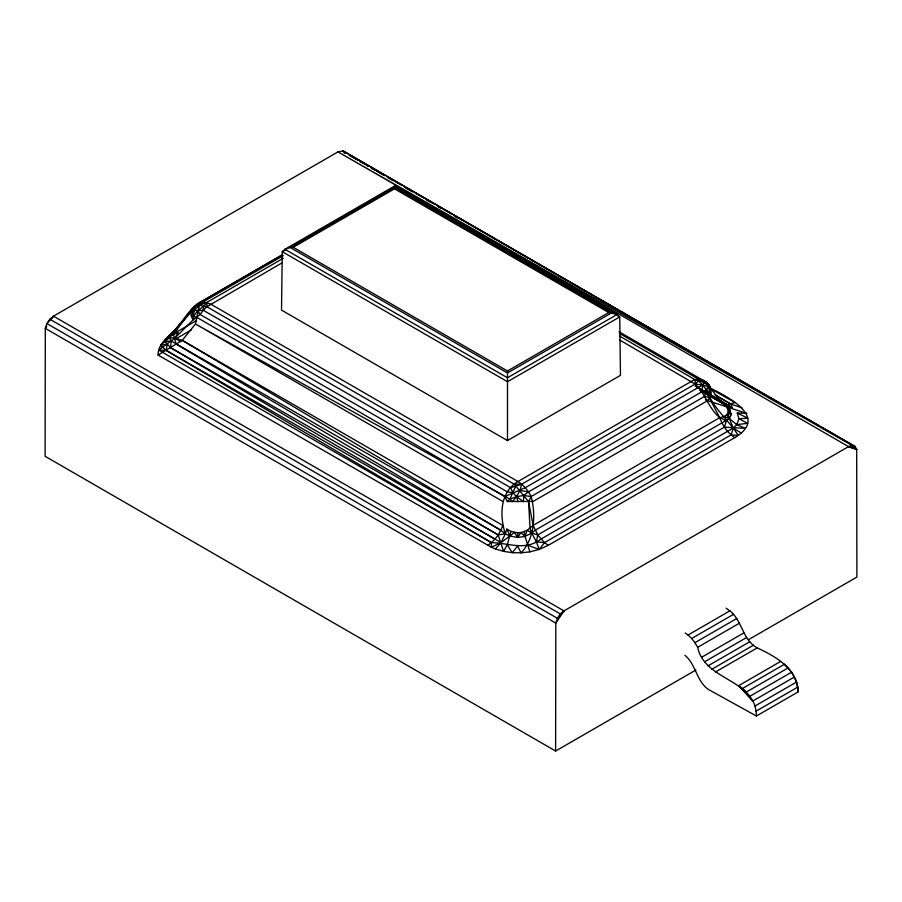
<?xml version="1.0" encoding="UTF-8"?>
<svg xmlns="http://www.w3.org/2000/svg" width="902" height="902" viewBox="0 0 902 902"><rect width="100%" height="100%" fill="white"/><g stroke="black" fill="none" stroke-linecap="round" stroke-linejoin="round"><path stroke-width="1.35" d="M495.412 548.957L503.587 551.359L512.257 552.667L521.13 552.836C534.796 538.731 535.901 514.241 531.143 496.551C528.087 490.541 523.746 485.062 517.951 481.51L210.628 304.075L203.288 301.798L200.097 302.305C195.7 305.722 188.631 309.397 191.393 316.196L196.489 317.154L504.759 496.551L507.364 501.523L533.127 501.433L706.537 401.311C718.702 391.22 703.684 372.695 691.372 381.388L517.951 481.51C499.764 492.142 499.482 515.921 505.334 533.849L501.038 542.609L495.412 548.957L491.376 547.266L158.087 355.05C157.816 344.688 166.746 338.16 173.455 331.654C182.723 322.24 188.586 309.251 200.097 302.305L282.563 254.691M619.527 336.051L695.138 379.708L695.138 384.06C705.511 393.7 708.566 408.38 719.74 417.649C722.536 425.643 727.621 433.05 734.904 437.56C769.44 416.95 726.944 396.249 708.059 387.026M344.496 153.272L343.234 150.972L852.164 445.475L338.013 151.874L848.534 446.614L855.073 446.479L343.234 150.972L338.013 151.874L53.466 316.162L49.836 319.218L46.927 323.581L45.314 328.384L45.1 456.288L555.609 751.028L555.824 623.124L557.436 618.321L560.356 613.958L563.987 610.902L848.534 446.614L852.164 445.475L855.073 446.479L856.686 449.421L856.9 577.077L748.344 639.755M700.978 390.713L721.713 402.709L725.388 405.178L728.027 409.542L729.819 409.993L723.111 402.856L729.819 409.993L731.263 414.48L729.402 418.596L535.1 530.252L531.74 533.082L525.009 536.386L517.68 537.468L517.714 532.811L510.972 531.391L506.879 529.091L505.334 533.849L498.152 534.909L170.501 347.642L165.156 341.531L164.75 339.907C176.803 328.824 187.39 316.839 197.437 303.895L282.326 254.883M164.75 339.907L170.952 335.307L176.262 329.782L179.363 326.287L179.757 324.111L173.455 331.654L173.353 334.044L176.161 344.158L498.152 534.909L503.587 551.359L507.262 544.785L510.972 531.391M746.247 413.15L737.238 413.026L738.975 418.765L736.754 424.628L733.225 428.078L540.952 539.103C525.257 551.291 508.401 542.869 491.376 542.632L158.662 350.077L174.853 338.149L192.96 320.007C194.212 314.629 192.859 307.886 197.437 303.895M283.329 255.593L203.288 301.798L194.054 310.468L191.393 316.196L192.96 320.007L200.097 314.471L203.288 310.277L203.672 306.432L206.862 302.395L283.262 258.288M507.364 501.523L509.923 499.122L516.542 496.664L523.735 495.502L528.482 491.894L701.903 391.772L702.681 384.94L704.315 382.155L705.511 381.738L709.04 385.086M203.288 301.798L195.486 305.992L191.393 309.916L197.685 310.671L203.288 310.277L206.862 306.748L206.862 302.395L199.319 305.383L195.463 323.998L182.26 340.336L158.087 355.05M195.486 305.992L199.319 305.383L206.862 306.748L514.185 484.182L528.538 501.523L533.127 525.381L537.761 534.909L536.442 541.854L539.125 549.453L548.292 545.304L734.904 437.56M501.038 542.609L166.047 350.348L167.31 344.023L160.59 345.218L166.047 350.348L491.376 542.632L491.376 547.266L501.038 542.609L514.49 532.462L517.68 537.468L520.95 532.552L527.185 530.275L533.127 525.381L719.74 417.649C723.754 417.22 729.684 414.548 728.027 409.542L731.263 414.48L727.925 413.24L729.402 418.596L733.225 428.078L738.31 435.384L731.139 434.888L544.526 542.632L539.125 549.453L529.902 551.844L521.13 552.836L517.59 546.161L512.257 552.667L507.262 544.785M203.288 310.277L510.611 487.7L521.717 484.182L695.138 384.06L698.328 380.96L698.712 379.111L708.51 384.477L710.607 387.217L702.681 384.94L695.138 384.06L619.415 339.851M502.786 501.433L195.463 323.998L509.923 499.122L512.516 501.591L516.542 496.664L519.902 490.474L521.717 484.182L514.185 484.182M548.292 545.304L544.526 542.632L536.442 541.854L531.74 533.082L530.072 528.301L528.538 501.523L531.143 496.551L704.563 396.429L708.51 384.477M731.139 434.888L733.225 428.078C723.652 416.059 711.622 404.671 706.514 389.968C703.425 385.955 700.324 381.095 695.138 379.708M529.902 551.844L525.009 536.386L527.185 530.275L531.74 533.082L537.761 534.909L724.374 427.176L726.448 420.749L719.74 417.649L709.04 397.308L704.563 396.429M487.61 545.304C494.894 540.794 499.979 533.375 502.786 525.381L182.26 340.336L174.853 338.149L169.508 337.686L160.59 345.218M509.923 499.122L515.538 486.482M174.853 338.149L178.201 332.534L169.193 336.006L165.156 341.531L171.267 341.001L500.802 530.252L505.334 533.849L509.98 536.07L517.68 537.468M46.791 326.163L45.314 328.384L555.824 623.124L563.987 610.902L53.466 316.162L46.927 323.581L557.436 618.321L563.987 610.902M51.989 318.383L53.466 316.162M193.49 316.433L197.685 310.671L203.672 306.432M203.953 301.584L192.96 307.774L179.363 326.287L169.711 335.285L169.508 337.686L171.267 341.001L170.501 347.642L494.95 539.103M169.508 337.686L177.671 329.106L173.455 331.654M190.863 312.768L194.054 310.468M206.862 306.748L282.179 262.775M702.681 384.94L525.291 487.7L504.759 496.551M394.512 186.037L284.953 249.29L282.27 251.692L281.525 310.119L507.488 440.582L620.475 375.345L619.73 316.918L617.047 314.516L394.512 186.037L394.512 188.834L608.76 312.532L617.047 314.516L507.488 377.769L284.953 249.29L290.207 247.531L394.512 187.323L611.793 312.768L507.488 372.977L290.207 247.531L293.24 247.306L394.512 188.834M285.934 249.583L282.27 251.692L507.488 381.726L619.73 316.918L616.077 314.809M290.816 246.765L293.251 245.355M295.687 243.946L299.351 241.837M307.886 236.899L310.333 235.49M312.768 234.08L315.215 232.671M318.868 230.562L321.315 229.153M329.85 224.226L332.286 222.817M346.932 214.36L349.367 212.951M357.914 208.024L360.349 206.614M378.648 196.05L382.313 193.941M384.748 192.532L388.412 190.412M196.433 320.593L170.952 335.307L169.711 335.285L176.262 329.782L174.447 330.324M191.45 329.873L175.901 338.848L180.772 341.655M293.24 247.306L507.488 371.004L608.76 312.532M685.193 633.001L688.046 635.008L729.887 610.846C742.391 620.745 742.504 640.014 757.229 647.895C775.337 656.295 797.887 668.968 798.236 691.868L756.395 716.019L708.273 689.376C696.389 680.931 695.972 664.413 684.934 655.303M688.046 635.008L691.654 638.503L733.506 614.341M691.654 638.503L694.923 642.675L736.765 618.513M756.395 716.019C756.271 678.744 704.631 681.247 697.686 647.309L739.527 623.147M701.948 657.084L743.789 632.922M704.71 661.718L746.552 637.556M555.609 751.028L695.893 670.039M707.969 665.879L749.821 641.728M711.588 669.385L753.429 645.223M715.376 672.058L757.229 647.895M780.658 661.425L738.817 685.588L752.55 701.158L794.403 676.996M742.729 688.35L784.571 664.188L791.618 672.182L796.489 682.059L798.236 691.868M788.28 667.841L746.439 691.992L738.817 685.588L749.776 696.333L791.618 672.182M754.647 706.21L796.489 682.059M755.944 711.25L797.796 687.098M701.903 391.772L706.514 389.968L710.607 393.498L707.946 386.157L701.903 379.618M699.817 390.081L724.374 404.299L727.564 404.806L734.904 402.529L709.265 387.95M726.674 414.909L729.402 418.596L736.754 424.628L747.668 423.331L738.975 418.765L747.95 418.212L737.238 413.026M517.714 532.811L520.95 532.552L525.009 536.386L524.13 531.706M724.374 427.176L745.402 428.337L736.754 424.628M158.662 350.077L166.047 350.348M531.143 496.551L523.735 495.502L523.397 501.591L516.542 496.664L512.911 492.661L507.42 491.894L200.097 314.471L197.685 310.671M519.902 490.474L528.482 491.894M698.328 380.96L704.315 382.155M705.341 399.868L746.856 413.466M848.658 446.794L856.686 449.421L850.609 445.892L856.686 449.421L848.534 446.614M742.087 407.817L731.139 404.209L715.286 395.121M527.411 545.09L539.125 549.453M724.024 416.51L729.402 418.596M715.331 395.042L731.139 404.209L732.018 407.591L724.374 404.299L701.226 390.882M695.307 386.101L719.74 400.127L725.433 405.325L721.713 402.709L705.511 381.738L618.975 331.733M349.209 155.099L357.744 160.015M360.18 161.424L368.715 166.34M371.15 167.738L384.568 175.462M387.003 176.871L401.627 185.293M404.062 186.691L412.597 191.607M415.033 193.017L423.568 197.933M426.003 199.331L434.538 204.247M436.974 205.656L440.638 207.764M443.074 209.163L451.609 214.078M454.044 215.488L528.403 258.31M530.838 259.72L855.073 446.479M400.601 190.412L403.036 191.81M406.678 193.919L409.113 195.328M411.549 196.737L415.202 198.846M428.597 206.569L432.25 208.678M439.556 212.895L443.209 215.003M461.463 225.556L463.899 226.954M472.422 231.882L474.858 233.28M478.511 235.388L480.946 236.798M483.382 238.207L485.817 239.605M489.47 241.713L491.906 243.123M494.33 244.532L496.765 245.93M505.289 250.857L508.942 252.966M511.378 254.364L513.813 255.773M528.425 264.207L530.861 265.616M533.296 267.015L536.949 269.123M550.333 276.858L557.639 281.074M566.163 286.002L568.598 287.4M577.122 292.327L579.558 293.725M583.211 295.833L585.635 297.243M588.07 298.652L590.506 300.05M599.029 304.977L601.465 306.376M605.118 308.484L607.553 309.893M619.437 333.345L706.537 383.79M695.363 386.056L719.74 400.127M719.018 399.89L732.018 407.591M49.836 319.218L560.356 613.958M349.209 155.11L357.733 160.049M360.157 161.469L363.81 163.578M366.246 164.998L368.681 166.408M371.117 167.817L374.77 169.937M377.194 171.346L384.5 175.574M388.153 177.694L391.806 179.814M405.19 187.582L412.496 191.81M427.097 200.278L429.532 201.698M438.045 206.637L440.48 208.046M455.082 216.514L457.517 217.923M717.845 399.158L727.564 404.806M182.26 340.336L500.802 530.252M733.225 428.078L741.241 433.061M726.099 608.173L729.887 610.846M343.234 150.972L345.556 152.99M727.046 407.422L729.819 409.993M544.526 542.632L537.761 534.909M728.32 411.492L731.263 414.48M707.946 386.157L711.137 390.081M694.923 642.675L697.686 647.309M510.611 487.7L512.911 492.661M506.879 529.091L509.98 536.07M516.542 496.664L517.951 501.602M507.488 371.004L507.488 440.582"/></g></svg>
